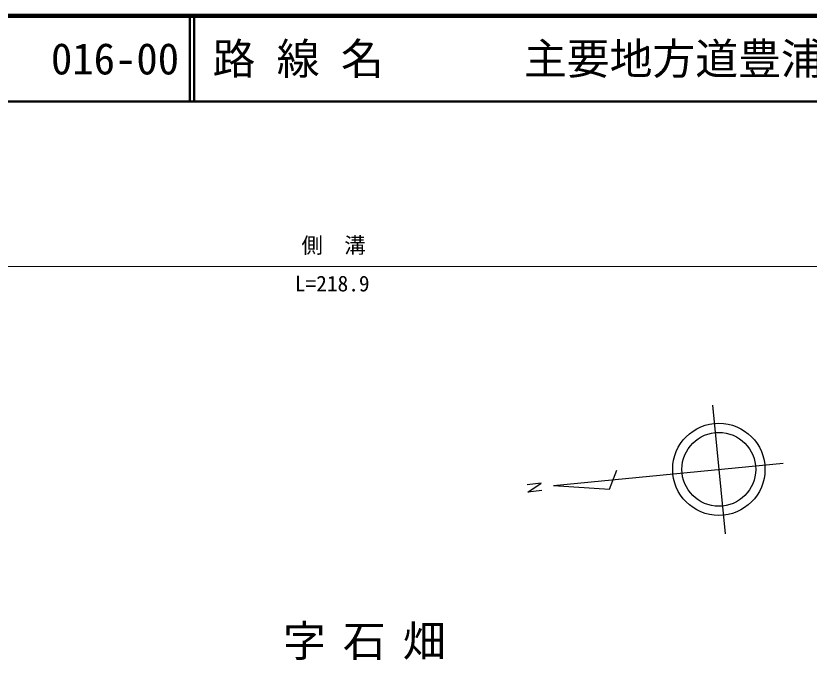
# Model space of a CAD drawing. Units: millimetres, scale not verified. Extents: x 40000 to 680000, y 20000 to 380000.
# Drawn here: x 157428 to 250022, y 304835 to 380000 of the extents above; entities that cross this region are included whole.
import ezdxf
from ezdxf.enums import TextEntityAlignment as Align

# ---------------------------------------------------------------- set-up
doc = ezdxf.new("R2010")
doc.units = ezdxf.units.MM
doc.header["$LTSCALE"] = 1000
doc.layers.add('M-BMK-HTXT', color=7, linetype='Continuous')
doc.layers.add('M-TTL-TXT', color=7, linetype='Continuous')
for name, color, linetype, lineweight in [('M-BMK-SRVR', 3, 'Continuous', 25), ('M-STR-HTXT', 7, 'Continuous', 13), ('M-TTL', 2, 'Continuous', 140), ('M-TTL-LINE', 7, 'Continuous', 50)]:
    doc.layers.add(name, color=color, linetype=linetype, lineweight=lineweight)
doc.styles.add('ＭＳ ゴシック', font='')
doc.styles.get('ＭＳ ゴシック').set_extended_font_data('MS Gothic')

msp = doc.modelspace()

# ---------------------------------------------------------------- linework, layer by layer
at = {"layer": 'M-BMK-SRVR'}
for p, q in [((238749, 334600), (240212, 319588)), ((220180, 325212), (246986, 327826)), ((226718, 324767), (227581, 327016)), ((218751, 325467), (217091, 325297)), ((217175, 324447), (218751, 325467)), ((220180, 325212), (226718, 324767)), ((218830, 324608), (217175, 324447))]:
    msp.add_line(p, q, dxfattribs=at)
for radius in [5387, 4309]:
    msp.add_circle((239481, 327094), radius, dxfattribs=at)
at = {"layer": 'M-STR-HTXT'}
msp.add_line((89216, 350763), (299439, 350763), dxfattribs=at)
at = {"layer": 'M-TTL'}
msp.add_line((680000, 380000), (40000, 380000), dxfattribs=at)
at = {"layer": 'M-TTL-LINE'}
for p, q in [((177750, 380000), (177750, 370000)), ((178250, 380000), (178250, 370000)), ((40000, 370000), (680000, 370000))]:
    msp.add_line(p, q, dxfattribs=at)

# ---------------------------------------------------------------- texts
at = {"layer": 'M-BMK-HTXT', "insert": (188599, 306868), "char_height": 3666, "attachment_point": 4, "style": 'ＭＳ ゴシック'}
msp.add_mtext('\\T1.4;字石畑', dxfattribs=at)
at = {"layer": 'M-STR-HTXT', "style": 'ＭＳ ゴシック'}
msp.add_text('側\u3000溝', height=1833, dxfattribs=at).set_placement((190757, 353235), align=Align.MIDDLE_LEFT)
msp.add_text('L=218.9', height=1833, dxfattribs=at).set_placement((194353, 347301), align=Align.BOTTOM_CENTER)
at = {"layer": 'M-TTL-TXT', "style": 'ＭＳ ゴシック'}
for s, p in [('路 線 名', (180380, 375000)), ('主要地方道豊浦清末線', (216734, 375000)), ('016-00', (161521, 375000))]:
    msp.add_text(s, height=3666, dxfattribs=at).set_placement(p, align=Align.MIDDLE_LEFT)

doc.saveas('drawing.dxf')
